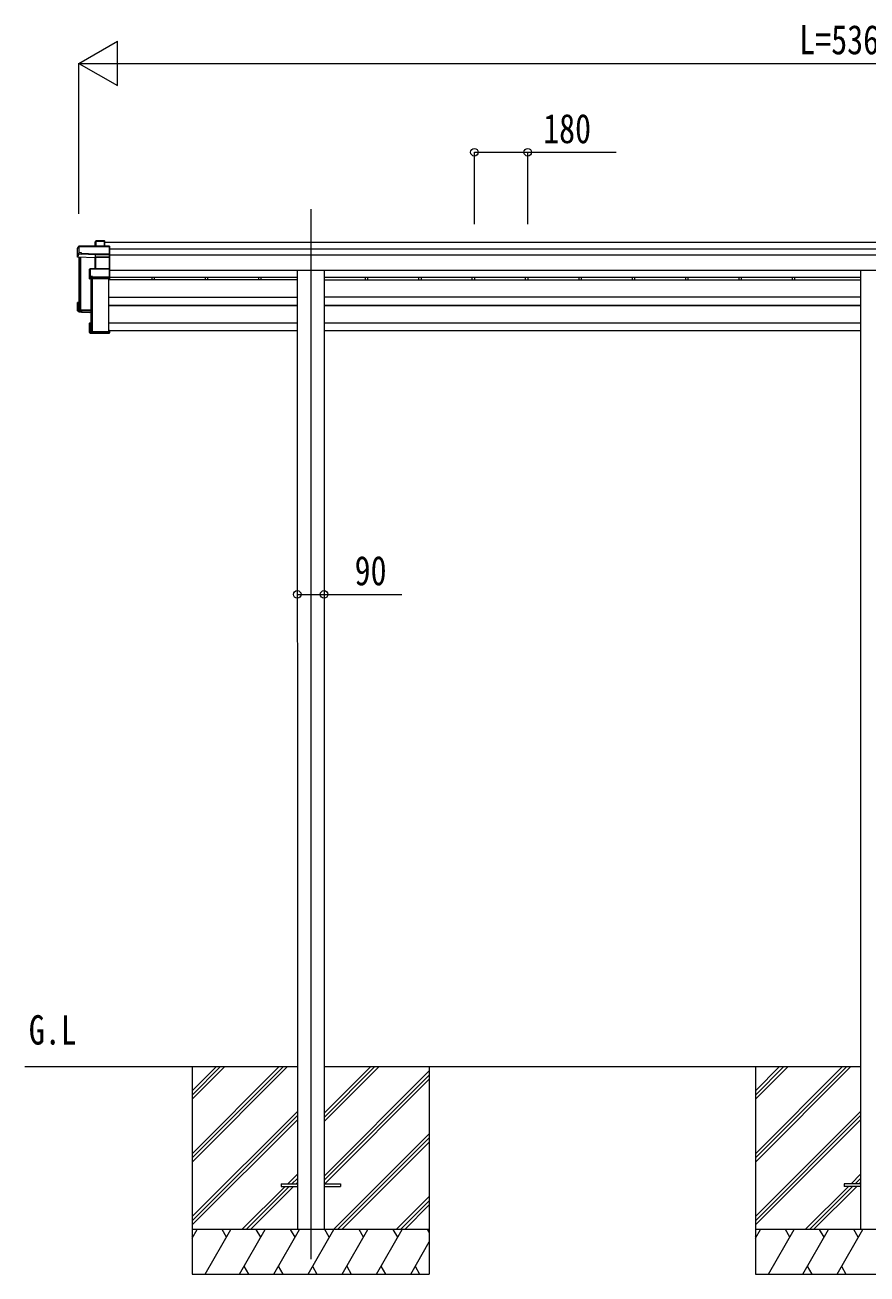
# Model space of a CAD drawing. Units: millimetres, scale not verified. Extents: x -12615 to 12615, y -8910 to 8910.
# Drawn here: x -1718 to 1122, y -6041 to -1827 of the extents above; entities that cross this region are included whole.
import ezdxf
from ezdxf.enums import TextEntityAlignment as Align

# ---------------------------------------------------------------- set-up
doc = ezdxf.new("R2010")
doc.units = ezdxf.units.MM
doc.header["$LTSCALE"] = 30
for name, color, linetype, lineweight in [('0-3_YKK_12', 40, 'Continuous', 18), ('0-4_YKK_13', 120, 'Continuous', 18), ('0-5_YKK_A1', 120, 'Continuous', 18), ('0-6_YKK_D', 200, 'Continuous', 18)]:
    doc.layers.add(name, color=color, linetype=linetype, lineweight=lineweight)
doc.styles.add('ＭＳ ゴシック', font='')
doc.styles.get('ＭＳ ゴシック').set_extended_font_data('MS Gothic')

msp = doc.modelspace()

# ---------------------------------------------------------------- linework, layer by layer
at = {"layer": '0-3_YKK_12'}
for p, q in [((-754.08, -2448.29), (-754.08, -2926.03)), ((-754.08, -2926.03), (-754.08, -5991.21))]:
    msp.add_line(p, q, dxfattribs=at)
at = {"layer": '0-4_YKK_13'}
for p, q in [((-1480.99, -2558.96), (-1479.24, -2555.97)), ((-1480.99, -2573.28), (-1480.99, -2558.96)), ((-1479.17, -2555.72), (-1480.92, -2558.72)), ((-1479.24, -2555.97), (-1479.24, -2573.28)), ((-1449.18, -2555.48), (-1478.74, -2555.48)), ((-1478.74, -2555.92), (-1478.74, -2555.48)), ((-1448.18, -2556.53), (-1449.03, -2555.59)), ((-1449.03, -2573.28), (-1449.03, -2555.59)), ((-1448.18, -2573.28), (-1448.18, -2556.53)), ((-1540.12, -2609.95), (-1540.12, -2581.32)), ((-1536.17, -2599.45), (-1540.12, -2609.95)), ((-1481.08, -2612.52), (-1540.12, -2609.95)), ((-1535.64, -2573.53), (-1540.05, -2581.07)), ((-1535.71, -2595.66), (-1536.17, -2596.45)), ((-1536.17, -2599.45), (-1536.17, -2596.45)), ((-1433.33, -2573.28), (-1535.21, -2573.28)), ((-1535.21, -2573.73), (-1535.21, -2573.28)), ((-1535.21, -2573.73), (-1433.18, -2573.73)), ((-1535.21, -2595.61), (-1535.21, -2573.73)), ((-1527.68, -2598.03), (-1527.68, -2598.57)), ((-1479.67, -2600.12), (-1527.68, -2598.03)), ((-1527.68, -2598.57), (-1479.68, -2600.66)), ((-1480.18, -2610.15), (-1481.08, -2612.52)), ((-1480.6, -2649.04), (-1480.6, -2612.83)), ((-1480.57, -2612.94), (-1479.71, -2610.64)), ((-1479.71, -2610.64), (-1479.71, -2649.04)), ((-1479.68, -2600.66), (-1479.68, -2600.66)), ((-1479.68, -2610.03), (-1479.68, -2600.66)), ((-1479.68, -2600.66), (-1433.18, -2600.66)), ((-1433.18, -2600.12), (-1479.67, -2600.12)), ((-1433.18, -2610.01), (-1479.21, -2610.01)), ((-1479.21, -2610.01), (-1479.21, -2610.56)), ((-1433.31, -2610.2), (-1432.18, -2609.26)), ((-1433.18, -2573.73), (-1433.18, -2600.12)), ((-1433.18, -2600.66), (-1433.18, -2610.01)), ((-1433.18, -2610.56), (-1433.18, -2649.04)), ((-1433.04, -2600.47), (-1432.18, -2599.75)), ((-1433.03, -2573.39), (-1432.18, -2574.33)), ((-1432.18, -2599.75), (-1432.18, -2574.33)), ((-1432.18, -2609.26), (-1432.18, -2599.75)), ((-1432.18, -2650.06), (-1432.18, -2609.26)), ((-1500.1, -2682.75), (-1500.1, -2650.94)), ((-1497.93, -2649.13), (-1499.9, -2650.54)), ((-1433.18, -2649.04), (-1497.64, -2649.04)), ((-1497.64, -2649.04), (-1497.64, -2649.49)), ((-1433.18, -2649.49), (-1433.18, -2677.39)), ((-1433.04, -2649.16), (-1432.18, -2650.06)), ((-1432.18, -2677.03), (-1432.18, -2650.06)), ((-1498.6, -2678.69), (-1500.1, -2682.75)), ((-1499.6, -2683.25), (-1498.1, -2679.18)), ((-1433.18, -2683.25), (-1499.6, -2683.25)), ((-1498.14, -2674.93), (-1498.6, -2675.71)), ((-1498.6, -2678.69), (-1498.6, -2675.71)), ((-1498.1, -2679.18), (-1490.11, -2679.18)), ((-1490.11, -2674.88), (-1497.64, -2674.88)), ((-1490.11, -2677.39), (-1490.11, -2674.88)), ((-1490.11, -2677.39), (-1490.11, -2677.94)), ((-1433.18, -2677.39), (-1490.11, -2677.39)), ((-1490.11, -2679.18), (-1490.11, -2677.94)), ((-1490.11, -2677.94), (-1433.18, -2677.94)), ((-1433.18, -2677.94), (-1433.18, -2683.25)), ((-1433.18, -2683.25), (-1432.18, -2682.41)), ((-1433.04, -2677.75), (-1432.18, -2677.03)), ((-1432.18, -2682.4), (-1432.18, -2677.03)), ((-1432.18, -2682.41), (-1432.18, -2682.4)), ((-1540.12, -2791.83), (-1540.12, -2763.2)), ((-1539.17, -2763.59), (-1540, -2762.86)), ((-1536.18, -2762.83), (-1539.97, -2762.83)), ((-1536.18, -2762.72), (-1539.65, -2762.72)), ((-1539.17, -2763.59), (-1539.17, -2790.84)), ((-1536.18, -2763.59), (-1539.17, -2763.59)), ((-1536.18, -2767.64), (-1537.67, -2765.09)), ((-1536.18, -2765.09), (-1537.67, -2765.09)), ((-1537.67, -2789.4), (-1537.67, -2765.09)), ((-1536.17, -2794.82), (-1540.12, -2791.83)), ((-1539.17, -2790.84), (-1496.18, -2792.71)), ((-1496.18, -2791.21), (-1537.67, -2789.4)), ((-1536.17, -2794.82), (-1527.68, -2795.19)), ((-1533.33, -2786.12), (-1533.33, -2789.59)), ((-1527.68, -2795.19), (-1527.68, -2795.52)), ((-1527.68, -2795.52), (-1500.1, -2796.72)), ((-1527.68, -2795.52), (-1496.18, -2796.89)), ((-1500.1, -2864.63), (-1500.1, -2832.82)), ((-1499.96, -2864.97), (-1499.16, -2864.09)), ((-1499.9, -2865.03), (-1498.39, -2866.11)), ((-1499.6, -2832.32), (-1496.18, -2832.32)), ((-1433.18, -2865.13), (-1499.6, -2865.13)), ((-1499.6, -2865.13), (-1498.1, -2866.2)), ((-1496.18, -2833.16), (-1499.16, -2833.16)), ((-1499.16, -2864.09), (-1432.18, -2864.09)), ((-1497.66, -2834.66), (-1496.18, -2834.66)), ((-1497.66, -2862.59), (-1497.66, -2834.66)), ((-1434.18, -2862.59), (-1497.66, -2862.59)), ((-1495.76, -2861.86), (-1495.76, -2862.59)), ((-1432.18, -2857.77), (-1434.18, -2857.77)), ((-1434.18, -2858.22), (-1434.18, -2857.77)), ((-1434.18, -2858.22), (-1434.18, -2862.59)), ((-1432.18, -2858.22), (-1434.18, -2858.22)), ((-1433.18, -2865.13), (-1432.18, -2864.09)), ((-1433.18, -2866.53), (-1433.18, -2865.13)), ((-1433.04, -2866.41), (-1432.18, -2865.51)), ((-1432.18, -2857.77), (-1432.18, -2858.22)), ((-1432.18, -2858.22), (-1432.18, -2864.09)), ((-1498.1, -2866.2), (-1490.11, -2866.2)), ((-1490.11, -2866.2), (-1490.11, -2866.53)), ((-1490.11, -2866.53), (-1433.18, -2866.53)), ((-1490.11, -2866.53), (-1490.11, -2866.53)), ((-1490.11, -2866.53), (-1433.18, -2866.53)), ((-854.08, -5736.71), (-854.08, -5745.71)), ((-854.08, -5736.71), (-799.08, -5736.71)), ((-854.08, -5745.71), (-799.08, -5745.71)), ((-709.08, -5736.71), (-654.08, -5736.71)), ((-709.08, -5745.71), (-654.08, -5745.71)), ((-654.08, -5736.71), (-654.08, -5745.71)), ((1045.92, -5736.71), (1045.92, -5745.71)), ((1100.92, -5736.71), (1045.92, -5736.71)), ((1100.92, -5745.71), (1045.92, -5745.71))]:
    msp.add_line(p, q, dxfattribs=at)
for points in [[(-1478.74, -2573.28), (-1478.74, -2555.92), (-1449.39, -2555.92), (-1449.39, -2573.28)], [(-1540.12, -2581.32), (-1535.71, -2573.78), (-1535.71, -2595.66)], [(-1536.17, -2599.45), (-1527.68, -2599.82), (-1527.68, -2598.57)], [(-1527.68, -2598.03), (-1527.68, -2595.61), (-1535.21, -2595.61)], [(-1479.68, -2610.03), (-1479.68, -2610.03), (-1479.68, -2610.03)], [(-1479.21, -2649.04), (-1479.21, -2610.56), (-1433.18, -2610.56)], [(-1500.1, -2650.94), (-1498.14, -2649.54), (-1498.14, -2674.93)], [(-1497.64, -2674.88), (-1497.64, -2649.49), (-1433.18, -2649.49)], [(-1496.18, -2793.74), (-1540.12, -2791.83), (-1540.12, -2791.83), (-1539.17, -2790.84)], [(-1499.96, -2832.45), (-1499.16, -2833.16), (-1499.16, -2864.09)], [(-1432.18, -2864.09), (-1432.18, -2864.09), (-1432.18, -2865.51)]]:
    msp.add_lwpolyline(points, dxfattribs=at)
for centre, radius, start, end in [((-1478.85, -2557.33), 1.41, 85.38783, 105.84391), ((-1478.74, -2555.97), 0.494, 149.67684, 180.01902), ((-1478.74, -2555.98), 0.5, 90, 149.66687), ((-1535.32, -2575.14), 1.41, 85.38783, 105.84391), ((-1535.32, -2597.02), 1.41, 85.38783, 105.84391), ((-1535.21, -2573.78), 0.494, 149.67684, 180.01902), ((-1535.21, -2573.78), 0.5, 90, 149.66687), ((-1480.21, -2610.65), 0.502, 0.6157, 87.19354), ((-1480.08, -2610.52), 0.63, 355.28892, 50.49396), ((-1497.64, -2649.54), 0.498, 125.56678, 179.8201), ((-1497.75, -2650.9), 1.41, 85.38783, 105.84391), ((-1497.64, -2649.54), 0.5, 90, 125.54593), ((-1497.75, -2676.29), 1.41, 85.38783, 105.84391)]:
    msp.add_arc(centre, radius, start, end, dxfattribs=at)
for centre, major_axis, ratio, start_param, end_param in [((-1480.51, -2559.01), (-0.257, 0.444), 0.891995, 0.2825853, 0.9960465), ((-1449.39, -2555.98), (0.499, 0.499), 0.052408, 0.7330383, 1.5184364), ((-1448.68, -2555.98), (0.499, -0.499), 0.052408, 2.4085544, 3.1939525), ((-1481.07, -2612.94), (0.495, -0.086), 0.832908, 0.2017128, 1.7252301), ((-1479.19, -2610.2), (1, -0.045), 0.165035, 2.0927496, 3.0878869), ((-1479.21, -2610.69), (0.5, -0.046), 0.224394, 2.093456, 3.1010707), ((-1479.67, -2600.17), (0.011, 0.5), 0.002284, 1.4661262, 2.9758193), ((-1479.21, -2610.18), (1, 0), 0.165356, 1.5707963, 2.0604871), ((-1479.19, -2610.2), (1, -0.045), 0.165035, 2.0898554, 2.0927496), ((-1479.21, -2610.67), (0.5, 0), 0.226184, 1.5707963, 2.0728914), ((-1433.39, -2573.78), (0.372, 0.372), 0.900404, 0.0523599, 0.837758), ((-1433.68, -2610.51), (0.498, 0.498), 0.083094, 5.4454273, 6.2002822), ((-1433.68, -2610.51), (-0.372, 0.372), 0.900404, 3.8746309, 4.6294858), ((-1432.68, -2573.78), (-0.372, 0.372), 0.900404, 6.2308254, 7.0162236), ((-1432.68, -2600.17), (-0.372, 0.372), 0.900404, 0.7330383, 1.4878932), ((-1432.68, -2600.17), (0.498, 0.498), 0.083094, 2.3038346, 3.0586895), ((-1499.63, -2650.96), (-0.169, 0.473), 0.931403, 0.4203333, 1.203868), ((-1432.68, -2649.54), (-0.5, 0.5), 0.02182, 5.550147, 6.3050019), ((-1432.68, -2649.54), (-0.372, 0.372), 0.900404, 6.2613687, 7.0162236), ((-1499.63, -2682.82), (-0.289, 0.44), 0.847113, 0.9113503, 1.694885), ((-1499.63, -2682.82), (0.498, -0.074), 0.830741, 4.1047896, 4.8883243), ((-1498.1, -2678.69), (0.479, 0.147), 0.993384, 2.8453888, 4.4124582), ((-1432.68, -2677.45), (-0.372, 0.372), 0.900404, 0.7330383, 1.4878932), ((-1432.68, -2677.45), (0.498, 0.498), 0.083094, 2.3038346, 3.0586895), ((-1539.64, -2763.15), (0.257, 0.444), 0.891995, 1.432085, 2.1455462), ((-1539.64, -2763.15), (0.491, 0.117), 0.873782, 2.089881, 2.161818), ((-1539.6, -2763.22), (0.474, -0.272), 0.885613, 2.0407293, 2.8261274), ((-1499.63, -2832.74), (0.289, 0.44), 0.847113, 1.4467076, 2.2302423), ((-1499.63, -2864.61), (0.169, 0.473), 0.931403, 1.9377246, 2.7212593), ((-1499.63, -2832.74), (0.498, 0.074), 0.830741, 1.394861, 2.1783957), ((-1499.63, -2864.61), (-0.255, 0.46), 0.938446, 1.8784237, 2.6619584), ((-1498.1, -2865.7), (0.479, 0.147), 0.993384, 3.7907337, 4.4124582), ((-1432.68, -2866.03), (0.5, 0.5), 0.02182, 3.119776, 3.8746309)]:
    msp.add_ellipse(centre, major_axis=major_axis, ratio=ratio, start_param=start_param, end_param=end_param, dxfattribs=at)
at = {"layer": '0-5_YKK_A1'}
for p, q in [((-1448.18, -2559.33), (3740.02, -2559.33)), ((-1536.18, -2610.12), (-1536.18, -2787.96)), ((-1534.68, -2610.19), (-1534.68, -2787.96)), ((-1534.17, -2610.21), (-1534.17, -2785.29)), ((-1531.05, -2610.35), (-1531.05, -2788.26)), ((-1432.18, -2582.21), (3724.02, -2582.21)), ((-1432.18, -2602.36), (3724.02, -2602.36)), ((-1432.18, -2653.57), (3724.02, -2653.57)), ((1100.72, -2653.57), (1100.72, -5891.21)), ((-1496.18, -2683.25), (-1496.18, -2861.56)), ((-1494.68, -2683.25), (-1494.68, -2861.56)), ((-1491.05, -2683.25), (-1491.05, -2861.86)), ((-1434.68, -2861.86), (-1434.68, -2683.25)), ((-799.28, -2686.7), (-1434.68, -2686.76)), ((-1432.18, -2677.89), (-799.28, -2677.84)), ((-1290.13, -2677.89), (-1290.13, -2686.76)), ((-1281.98, -2677.89), (-1281.98, -2686.76)), ((-1110.13, -2677.89), (-1110.13, -2686.76)), ((-1101.98, -2677.89), (-1101.98, -2686.76)), ((-930.13, -2677.89), (-930.13, -2686.76)), ((-921.98, -2677.89), (-921.98, -2686.76)), ((-708.9, -2686.74), (1100.72, -2686.76)), ((-708.88, -2677.87), (1100.72, -2677.89)), ((-570.13, -2677.89), (-570.13, -2686.76)), ((-561.98, -2677.89), (-561.98, -2686.76)), ((-390.13, -2677.89), (-390.13, -2686.76)), ((-381.98, -2677.89), (-381.98, -2686.76)), ((-210.13, -2677.88), (-210.13, -2686.74)), ((-201.98, -2677.88), (-201.98, -2686.74)), ((-30.13, -2677.89), (-30.13, -2686.76)), ((-21.98, -2677.89), (-21.98, -2686.76)), ((149.87, -2677.89), (149.87, -2686.76)), ((158.02, -2677.89), (158.02, -2686.76)), ((329.87, -2677.89), (329.87, -2686.76)), ((338.02, -2677.89), (338.02, -2686.76)), ((509.87, -2677.89), (509.87, -2686.76)), ((518.02, -2677.89), (518.02, -2686.76)), ((689.87, -2677.89), (689.87, -2686.76)), ((698.02, -2677.89), (698.02, -2686.76)), ((869.87, -2677.89), (869.87, -2686.76)), ((878.02, -2677.89), (878.02, -2686.76)), ((-1434.68, -2745.53), (-799.27, -2745.48)), ((-1434.68, -2771.78), (-799.27, -2771.8)), ((-799.28, -2774.5), (-1434.68, -2774.48)), ((-1290.13, -2771.78), (-1290.13, -2774.48)), ((-1281.98, -2771.78), (-1281.98, -2774.48)), ((-1110.13, -2771.78), (-1110.13, -2774.48)), ((-1101.98, -2771.78), (-1101.98, -2774.48)), ((-930.13, -2771.78), (-930.13, -2774.48)), ((-921.98, -2771.78), (-921.98, -2774.48)), ((-708.91, -2771.76), (1100.72, -2771.78)), ((1100.72, -2745.42), (-708.9, -2745.29)), ((1100.72, -2774.48), (-708.9, -2774.46)), ((-570.13, -2771.78), (-570.13, -2774.48)), ((-561.98, -2771.78), (-561.98, -2774.48)), ((-390.13, -2771.78), (-390.13, -2774.48)), ((-381.98, -2771.78), (-381.98, -2774.48)), ((-210.13, -2771.78), (-210.13, -2774.48)), ((-201.98, -2771.78), (-201.98, -2774.48)), ((-30.13, -2771.78), (-30.13, -2774.48)), ((-21.98, -2771.78), (-21.98, -2774.48)), ((149.87, -2771.78), (149.87, -2774.48)), ((158.02, -2771.78), (158.02, -2774.48)), ((329.87, -2771.78), (329.87, -2774.48)), ((338.02, -2771.78), (338.02, -2774.48)), ((509.87, -2771.78), (509.87, -2774.48)), ((518.02, -2771.78), (518.02, -2774.48)), ((689.87, -2771.78), (689.87, -2774.48)), ((698.02, -2771.78), (698.02, -2774.48)), ((869.87, -2771.78), (869.87, -2774.48)), ((878.02, -2771.78), (878.02, -2774.48)), ((1051.45, -2771.78), (1051.45, -2774.48)), ((1058.02, -2771.78), (1058.02, -2774.48)), ((-1535.88, -2788.26), (-1534.98, -2788.26)), ((-1534.17, -2785.29), (-1531.27, -2788.17)), ((-1531.05, -2788.26), (-1496.18, -2788.26)), ((-1531.05, -2788.26), (-1496.18, -2788.26)), ((-1495.88, -2861.86), (-1494.98, -2861.86)), ((-1494.17, -2858.89), (-1491.27, -2861.77)), ((-1491.05, -2861.86), (-1434.68, -2861.86)), ((-799.28, -2833.07), (-1434.68, -2833.05)), ((-1434.18, -2859.13), (-1434.68, -2859.13)), ((-799.28, -2859.15), (-1432.18, -2859.13)), ((1100.72, -2833.05), (-708.9, -2833.03)), ((1100.72, -2859.13), (-708.9, -2859.12)), ((-1717.79, -5341.21), (-799.08, -5341.21)), ((-1154.08, -5341.21), (-1154.08, -6041.21)), ((-1154.08, -5635.18), (-860.1, -5341.21)), ((-1154.08, -5649.33), (-845.96, -5341.21)), ((-1154.08, -5663.47), (-831.81, -5341.21)), ((-1154.08, -5423.05), (-1072.23, -5341.21)), ((-1154.08, -5437.19), (-1058.09, -5341.21)), ((-1154.08, -5451.34), (-1043.95, -5341.21)), ((-709.08, -5526.84), (-523.45, -5341.21)), ((-709.08, -5512.7), (-537.59, -5341.21)), ((-709.08, -5498.55), (-551.73, -5341.21)), ((-709.08, -5341.21), (1100.72, -5341.21)), ((-354.08, -5341.21), (-354.08, -6041.21)), ((745.92, -5341.21), (745.92, -6041.21)), ((745.92, -5635.18), (1039.9, -5341.21)), ((745.92, -5649.33), (1054.04, -5341.21)), ((745.92, -5663.47), (1068.19, -5341.21)), ((745.92, -5423.05), (827.77, -5341.21)), ((745.92, -5437.19), (841.91, -5341.21)), ((745.92, -5451.34), (856.05, -5341.21)), ((-709.08, -5710.68), (-354.08, -5355.69)), ((-709.08, -5724.83), (-354.08, -5369.83)), ((-706.82, -5736.71), (-354.08, -5383.97)), ((-1154.08, -5847.32), (-799.08, -5492.32)), ((-1154.08, -5861.46), (-799.08, -5506.46)), ((-1154.08, -5875.6), (-799.08, -5520.6)), ((745.92, -5847.32), (1100.92, -5492.32)), ((745.92, -5861.46), (1100.92, -5506.46)), ((745.92, -5875.6), (1100.92, -5520.6)), ((-677.47, -5891.21), (-354.08, -5567.82)), ((-663.33, -5891.21), (-354.08, -5581.96)), ((-649.18, -5891.21), (-354.08, -5596.1)), ((-831.34, -5736.71), (-799.08, -5704.45)), ((-817.19, -5736.71), (-799.08, -5718.59)), ((1068.66, -5736.71), (1100.92, -5704.45)), ((1082.81, -5736.71), (1100.92, -5718.59)), ((-985.84, -5891.21), (-840.34, -5745.71)), ((-971.69, -5891.21), (-826.19, -5745.71)), ((-957.55, -5891.21), (-812.05, -5745.71)), ((-803.05, -5736.71), (-799.08, -5732.73)), ((914.16, -5891.21), (1059.66, -5745.71)), ((928.31, -5891.21), (1073.81, -5745.71)), ((942.45, -5891.21), (1087.95, -5745.71)), ((1096.95, -5736.71), (1100.92, -5732.73)), ((-465.34, -5891.21), (-354.08, -5779.95)), ((-451.2, -5891.21), (-354.08, -5794.09)), ((-437.05, -5891.21), (-354.08, -5808.23)), ((-354.08, -5891.21), (-1154.08, -5891.21)), ((-1154.08, -5920.15), (-1137.37, -5891.21)), ((-1109.53, -6041.21), (-1022.93, -5891.21)), ((-1037.93, -5917.19), (-1052.93, -5891.21)), ((-994.06, -6041.21), (-907.46, -5891.21)), ((-922.46, -5917.19), (-937.46, -5891.21)), ((-878.59, -6041.21), (-791.99, -5891.21)), ((-806.99, -5917.19), (-821.99, -5891.21)), ((-763.12, -6041.21), (-676.52, -5891.21)), ((-691.52, -5917.19), (-706.52, -5891.21)), ((-647.65, -6041.21), (-561.05, -5891.21)), ((-576.05, -5917.19), (-591.05, -5891.21)), ((-532.18, -6041.21), (-445.58, -5891.21)), ((-460.58, -5917.19), (-475.58, -5891.21)), ((-354.08, -5901.65), (-360.11, -5891.21)), ((1545.92, -5891.21), (745.92, -5891.21)), ((745.92, -5920.15), (762.63, -5891.21)), ((790.47, -6041.21), (877.07, -5891.21)), ((862.07, -5917.19), (847.07, -5891.21)), ((905.94, -6041.21), (992.54, -5891.21)), ((977.54, -5917.19), (962.54, -5891.21)), ((1021.41, -6041.21), (1108.01, -5891.21)), ((1093.01, -5917.19), (1078.01, -5891.21)), ((-1152.37, -5917.19), (-1154.08, -5914.23)), ((-416.71, -6041.21), (-354.08, -5932.72)), ((747.63, -5917.19), (745.92, -5914.23)), ((-979.06, -6015.23), (-964.06, -6041.21)), ((-863.59, -6015.23), (-848.59, -6041.21)), ((-748.12, -6015.23), (-733.12, -6041.21)), ((-632.65, -6015.23), (-617.65, -6041.21)), ((-517.18, -6015.23), (-502.18, -6041.21)), ((-401.71, -6015.23), (-386.71, -6041.21)), ((920.94, -6015.23), (935.94, -6041.21)), ((1036.41, -6015.23), (1051.41, -6041.21)), ((-1154.08, -6041.21), (-354.08, -6041.21)), ((745.92, -6041.21), (1545.92, -6041.21))]:
    msp.add_line(p, q, dxfattribs=at)
for points in [[(-799.28, -2653.57), (-799.08, -5166.21), (-799.08, -5891.21)], [(-708.88, -2653.57), (-709.08, -5166.21), (-709.08, -5891.21)]]:
    msp.add_lwpolyline(points, dxfattribs=at)
for centre, radius, start, end in [((-1535.88, -2787.96), 0.299, 180.1578, 270.15693), ((-1534.98, -2787.96), 0.299, 269.84307, 359.8422), ((-1534.38, -2785.5), 0.3, 45.07151, 179.70637), ((-1531.05, -2787.96), 0.301, 225.19514, 270.02698), ((-1495.88, -2861.56), 0.299, 180.1578, 270.15693), ((-1494.98, -2861.56), 0.299, 269.84307, 359.8422), ((-1494.38, -2859.1), 0.3, 45.07151, 179.70637), ((-1491.05, -2861.56), 0.301, 225.19514, 270.02698)]:
    msp.add_arc(centre, radius, start, end, dxfattribs=at)
at = {"layer": '0-6_YKK_D'}
for p, q in [((-1536.18, -1956.42), (-1406.28, -1881.42)), ((-1406.28, -2031.42), (-1406.28, -1881.42)), ((-1536.18, -2464.51), (-1536.18, -1955.42)), ((-1536.18, -1956.42), (-1406.28, -2031.42)), ((-1536.18, -1956.42), (-1276.37, -1956.42)), ((-1386.18, -1956.42), (3678.02, -1956.42)), ((-201.98, -2498.48), (-201.98, -2255.42)), ((-21.98, -2498.48), (-21.98, -2255.42)), ((-799.28, -3721.68), (-799.28, -3748.92)), ((-708.88, -3719.73), (-708.88, -3748.92))]:
    msp.add_line(p, q, dxfattribs=at)
for points in [[(-201.98, -2256.42), (-21.98, -2256.42), (275.82, -2256.42)], [(-799.28, -3747.92), (-708.88, -3747.92), (-446.48, -3747.92)]]:
    msp.add_lwpolyline(points, dxfattribs=at)
for centre in [(-201.98, -2256.42), (-21.98, -2256.42), (-799.28, -3747.92), (-708.88, -3747.92)]:
    msp.add_circle(centre, 12.75, dxfattribs=at)

# ---------------------------------------------------------------- texts
at = {"layer": '0-5_YKK_A1', "style": 'ＭＳ ゴシック', "width": 0.8}
msp.add_text('G.L', height=98.97, dxfattribs=at).set_placement((-1704.96, -5296.61), align=Align.BOTTOM_LEFT)
at = {"layer": '0-6_YKK_D', "style": 'ＭＳ ゴシック', "width": 0.8}
for s, p in [('L=5364', (893.92, -1955.42)), ('180', (30.02, -2255.42)), ('90', (-605.88, -3746.92))]:
    msp.add_text(s, height=98.97, dxfattribs=at).set_placement(p, align=Align.BOTTOM_LEFT)

doc.saveas('drawing.dxf')
